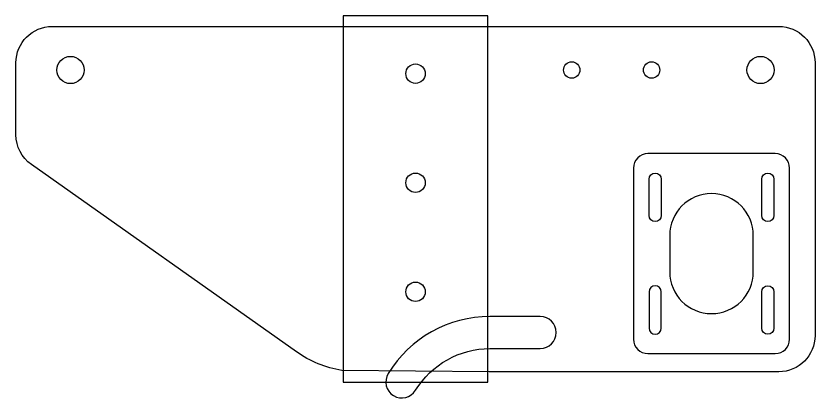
# Model space of a CAD drawing. Extents: x -164 to 318, y -425 to 35.
# Drawn here: x -145.6 to 74.4, y -69.7 to 35.4 of the extents above; entities that cross this region are included whole.
import ezdxf

# ---------------------------------------------------------------- set-up
doc = ezdxf.new("R2010")
doc.units = 0
doc.layers.get('0').update_dxf_attribs({"linetype": 'CONTINUOUS'})

msp = doc.modelspace()

# ---------------------------------------------------------------- linework, layer by layer
for p, q in [((-15.66, 35.36), (-55.56, 35.36)), ((-55.56, 35.36), (-55.56, -65.36)), ((-15.66, -65.36), (-15.66, 35.36)), ((-135.61, 32.5), (64.39, 32.5)), ((-145.61, 2.68), (-145.61, 22.5)), ((74.39, 22.5), (74.39, -52.5)), ((63.39, -2.5), (28.39, -2.5)), ((-68.39, -57.01), (-141.38, -5.49)), ((24.39, -6.5), (24.39, -53.5)), ((67.39, -53.5), (67.39, -6.5)), ((28.71, -19.5), (28.71, -9.5)), ((32.06, -9.5), (32.06, -19.5)), ((59.71, -19.5), (59.71, -9.5)), ((63.06, -9.5), (63.06, -19.5)), ((34.39, -25), (34.39, -35)), ((57.39, -35), (57.39, -25)), ((28.71, -40.5), (28.71, -50.5)), ((32.06, -50.5), (32.06, -40.5)), ((59.71, -50.5), (59.71, -40.5)), ((63.06, -40.5), (63.06, -50.5)), ((28.39, -57.5), (63.39, -57.5)), ((-15.36, -62.5), (-55.86, -62.12)), ((64.39, -62.5), (-15.36, -62.5)), ((-55.56, -65.36), (-15.66, -65.36))]:
    msp.add_line(p, q)
at = {"color": 0, "linetype": 'BYBLOCK'}
for p, q in [((-1.3, -47.28), (-15.11, -47.28)), ((-15.11, -56.12), (-1.3, -56.12))]:
    msp.add_line(p, q, dxfattribs=at)
for centre, radius in [((-130.61, 20.5), 3.75), ((59.39, 20.5), 3.75), ((-35.61, 19.5), 2.67), ((7.39, 20.5), 2.25), ((29.39, 20.5), 2.25), ((-35.61, -10.5), 2.67), ((-35.61, -40.5), 2.67)]:
    msp.add_circle(centre, radius)
at = {"extrusion": (0, 0, -1)}
for centre, radius, start, end in [((135.61, 22.5), 10, 0, 90), ((-64.39, 22.5), 10, 90, 180), ((135.61, 2.68), 10, 305.2176, 360), ((-30.39, -9.5), 1.67, 0, 180), ((-61.39, -9.5), 1.67, 360, 180), ((-30.39, -19.5), 1.68, 180, 360), ((-61.39, -19.5), 1.68, 180, 360), ((-61.39, -40.5), 1.67, 360, 180), ((-61.39, -50.5), 1.68, 180, 360), ((-64.39, -52.5), 10, 180, 270), ((51.09, -32.5), 30, 279.152, 305.2176)]:
    msp.add_arc(centre, radius, start, end, dxfattribs=at)
for centre, radius, start, end in [((28.39, -6.5), 4, 90, 180), ((63.39, -6.5), 4, 0, 90), ((45.89, -25), 11.5, 0, 180), ((45.89, -35), 11.5, 180, 0), ((30.39, -40.5), 1.68, 360, 180), ((30.39, -50.5), 1.67, 180, 0), ((28.39, -53.5), 4, 180, 270), ((63.39, -53.5), 4, 270, 0), ((-25.12, -62.5), 4, 0, 1.2069)]:
    msp.add_arc(centre, radius, start, end)
at = {"color": 0, "linetype": 'BYBLOCK'}
for centre, radius, start, end in [((-15.11, -80.11), 32.83, 90, 148.5558), ((-1.3, -51.7), 4.42, 270, 90), ((-39.35, -65.29), 4.42, 148.5558, 328.5558)]:
    msp.add_arc(centre, radius, start, end, dxfattribs=at)
at = {"color": 0, "linetype": 'BYBLOCK', "extrusion": (0, 0, -1)}
msp.add_arc((15.11, -80.11), 24, 31.4442, 90, dxfattribs=at)

doc.saveas('drawing.dxf')
